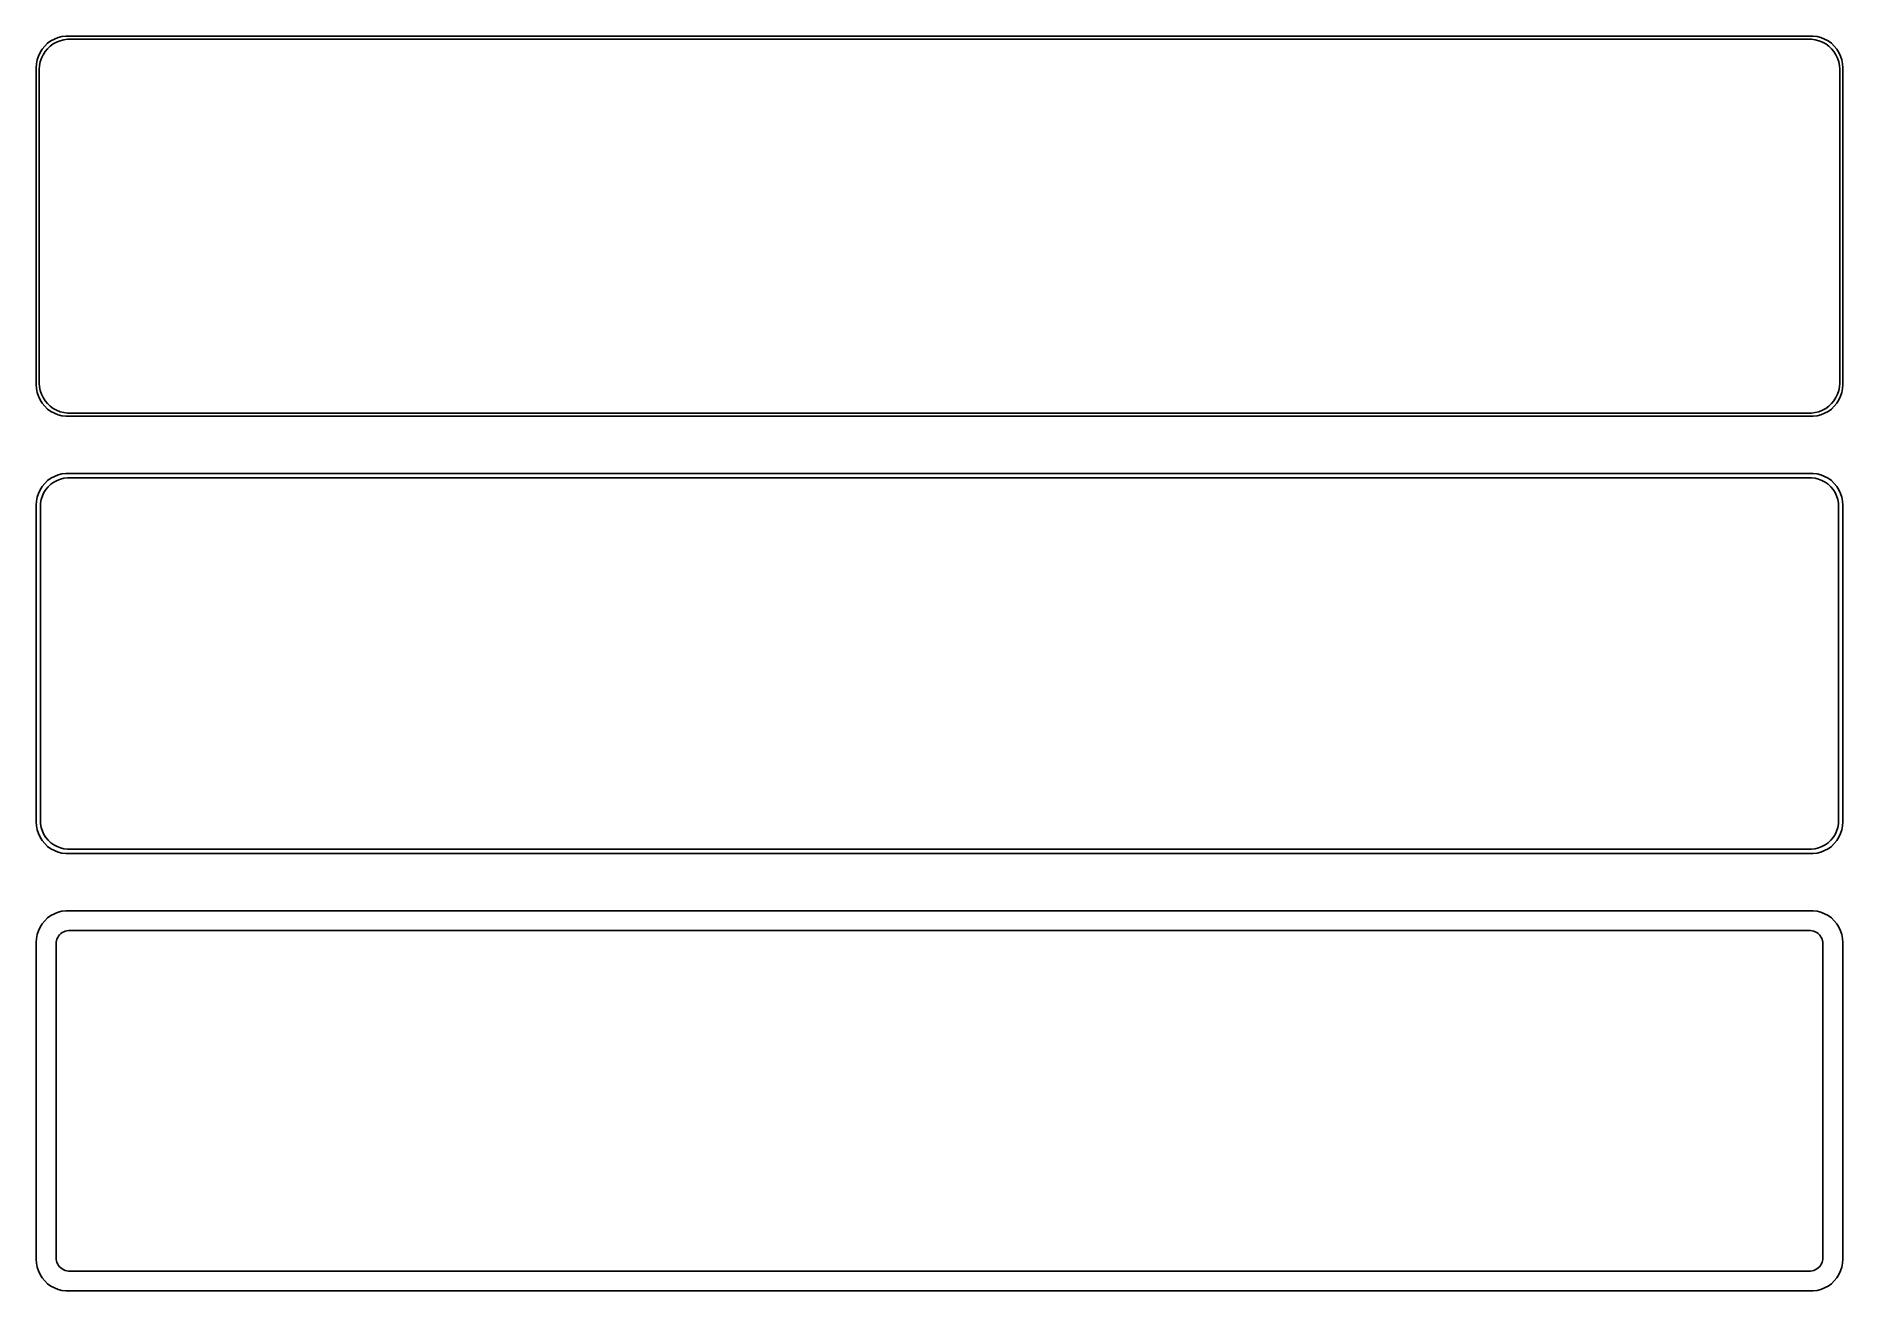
# Model space of a CAD drawing. Header units: metres. Extents: x -142 to 142, y 177 to 375.
import ezdxf

# ---------------------------------------------------------------- set-up
doc = ezdxf.new("R2010")
doc.units = ezdxf.units.M

msp = doc.modelspace()

# ---------------------------------------------------------------- linework, layer by layer
for p, q in [((-141.145, 373.423), (-141.545, 372.939)), ((-140.687, 373.853), (-141.145, 373.423)), ((-140.713, 373.002), (-140.278, 373.41)), ((-140.179, 374.222), (-140.687, 373.853)), ((-140.278, 373.41), (-139.795, 373.761)), ((-139.629, 374.524), (-140.179, 374.222)), ((-139.795, 373.761), (-139.272, 374.048)), ((-139.045, 374.755), (-139.629, 374.524)), ((-139.272, 374.048), (-138.718, 374.268)), ((-138.437, 374.911), (-139.045, 374.755)), ((-138.718, 374.268), (-138.14, 374.416)), ((-137.814, 374.99), (-138.437, 374.911)), ((-138.14, 374.416), (-137.548, 374.491)), ((137.814, 374.99), (-137.814, 374.99)), ((-137.548, 374.491), (137.548, 374.491)), ((137.548, 374.491), (138.14, 374.416)), ((138.437, 374.911), (137.814, 374.99)), ((138.14, 374.416), (138.718, 374.268)), ((139.045, 374.755), (138.437, 374.911)), ((138.718, 374.268), (139.272, 374.048)), ((139.629, 374.524), (139.045, 374.755)), ((139.272, 374.048), (139.795, 373.761)), ((140.179, 374.222), (139.629, 374.524)), ((139.795, 373.761), (140.278, 373.41)), ((140.687, 373.853), (140.179, 374.222)), ((140.278, 373.41), (140.713, 373.002)), ((141.145, 373.423), (140.687, 373.853)), ((141.545, 372.939), (141.145, 373.423)), ((-142.461, 370.627), (-142.5, 370)), ((-142.343, 371.243), (-142.461, 370.627)), ((-142.149, 371.841), (-142.343, 371.243)), ((-141.882, 372.409), (-142.149, 371.841)), ((-141.963, 370.345), (-141.851, 370.931)), ((-141.545, 372.939), (-141.882, 372.409)), ((-141.851, 370.931), (-141.666, 371.499)), ((-141.666, 371.499), (-141.412, 372.038)), ((-141.412, 372.038), (-141.093, 372.542)), ((-141.093, 372.542), (-140.713, 373.002)), ((140.713, 373.002), (141.093, 372.542)), ((141.093, 372.542), (141.412, 372.038)), ((141.412, 372.038), (141.666, 371.499)), ((141.882, 372.409), (141.545, 372.939)), ((141.666, 371.499), (141.851, 370.931)), ((141.851, 370.931), (141.963, 370.345)), ((142.149, 371.841), (141.882, 372.409)), ((142.343, 371.243), (142.149, 371.841)), ((142.461, 370.627), (142.343, 371.243)), ((142.5, 370), (142.461, 370.627)), ((-142.5, 370), (-142.5, 320)), ((-142, 369.75), (-141.963, 370.345)), ((-142, 320.25), (-142, 369.75)), ((141.963, 370.345), (142, 369.75)), ((142, 369.75), (142, 320.25)), ((142.5, 320), (142.5, 370)), ((-142.5, 320), (-142.461, 319.373)), ((-142.461, 319.373), (-142.343, 318.757)), ((-141.963, 319.655), (-142, 320.25)), ((-141.851, 319.069), (-141.963, 319.655)), ((141.963, 319.655), (141.851, 319.069)), ((142, 320.25), (141.963, 319.655)), ((142.343, 318.757), (142.461, 319.373)), ((142.461, 319.373), (142.5, 320)), ((-142.343, 318.757), (-142.149, 318.159)), ((-142.149, 318.159), (-141.882, 317.591)), ((-141.882, 317.591), (-141.545, 317.061)), ((-141.666, 318.501), (-141.851, 319.069)), ((-141.412, 317.962), (-141.666, 318.501)), ((-141.545, 317.061), (-141.145, 316.577)), ((-141.093, 317.458), (-141.412, 317.962)), ((-141.145, 316.577), (-140.687, 316.147)), ((-140.713, 316.998), (-141.093, 317.458)), ((-140.278, 316.59), (-140.713, 316.998)), ((-139.795, 316.239), (-140.278, 316.59)), ((140.278, 316.59), (139.795, 316.239)), ((140.713, 316.998), (140.278, 316.59)), ((140.687, 316.147), (141.145, 316.577)), ((141.093, 317.458), (140.713, 316.998)), ((141.412, 317.962), (141.093, 317.458)), ((141.145, 316.577), (141.545, 317.061)), ((141.666, 318.501), (141.412, 317.962)), ((141.545, 317.061), (141.882, 317.591)), ((141.851, 319.069), (141.666, 318.501)), ((141.882, 317.591), (142.149, 318.159)), ((142.149, 318.159), (142.343, 318.757)), ((-140.687, 316.147), (-140.179, 315.778)), ((-140.179, 315.778), (-139.629, 315.476)), ((-139.272, 315.952), (-139.795, 316.239)), ((-139.629, 315.476), (-139.045, 315.245)), ((-138.718, 315.732), (-139.272, 315.952)), ((-139.045, 315.245), (-138.437, 315.089)), ((-138.14, 315.584), (-138.718, 315.732)), ((-138.437, 315.089), (-137.814, 315.01)), ((-137.548, 315.509), (-138.14, 315.584)), ((-137.814, 315.01), (137.814, 315.01)), ((137.548, 315.509), (-137.548, 315.509)), ((138.14, 315.584), (137.548, 315.509)), ((137.814, 315.01), (138.437, 315.089)), ((138.718, 315.732), (138.14, 315.584)), ((138.437, 315.089), (139.045, 315.245)), ((139.272, 315.952), (138.718, 315.732)), ((139.045, 315.245), (139.629, 315.476)), ((139.795, 316.239), (139.272, 315.952)), ((139.629, 315.476), (140.179, 315.778)), ((140.179, 315.778), (140.687, 316.147)), ((-140.179, 305.222), (-140.687, 304.853)), ((-139.629, 305.524), (-140.179, 305.222)), ((-139.045, 305.755), (-139.629, 305.524)), ((-139.199, 304.893), (-138.665, 305.104)), ((-138.437, 305.911), (-139.045, 305.755)), ((-138.665, 305.104), (-138.108, 305.247)), ((-137.814, 305.99), (-138.437, 305.911)), ((-138.108, 305.247), (-137.537, 305.319)), ((137.814, 305.99), (-137.814, 305.99)), ((-137.537, 305.319), (137.537, 305.319)), ((137.537, 305.319), (138.108, 305.247)), ((138.437, 305.911), (137.814, 305.99)), ((138.108, 305.247), (138.665, 305.104)), ((139.045, 305.755), (138.437, 305.911)), ((138.665, 305.104), (139.199, 304.893)), ((139.629, 305.524), (139.045, 305.755)), ((140.179, 305.222), (139.629, 305.524)), ((140.687, 304.853), (140.179, 305.222)), ((-142.343, 302.243), (-142.461, 301.627)), ((-142.149, 302.841), (-142.343, 302.243)), ((-141.882, 303.409), (-142.149, 302.841)), ((-141.545, 303.939), (-141.882, 303.409)), ((-141.685, 301.889), (-141.507, 302.435)), ((-141.145, 304.423), (-141.545, 303.939)), ((-141.507, 302.435), (-141.262, 302.956)), ((-141.262, 302.956), (-140.954, 303.441)), ((-140.687, 304.853), (-141.145, 304.423)), ((-140.954, 303.441), (-140.588, 303.884)), ((-140.588, 303.884), (-140.168, 304.278)), ((-140.168, 304.278), (-139.703, 304.616)), ((-139.703, 304.616), (-139.199, 304.893)), ((139.199, 304.893), (139.703, 304.616)), ((139.703, 304.616), (140.168, 304.278)), ((140.168, 304.278), (140.588, 303.884)), ((140.588, 303.884), (140.954, 303.441)), ((141.145, 304.423), (140.687, 304.853)), ((140.954, 303.441), (141.262, 302.956)), ((141.545, 303.939), (141.145, 304.423)), ((141.262, 302.956), (141.507, 302.435)), ((141.507, 302.435), (141.685, 301.889)), ((141.882, 303.409), (141.545, 303.939)), ((142.149, 302.841), (141.882, 303.409)), ((142.343, 302.243), (142.149, 302.841)), ((142.461, 301.627), (142.343, 302.243)), ((-142.461, 301.627), (-142.5, 301)), ((-142.5, 301), (-142.5, 251)), ((-141.828, 300.75), (-141.792, 301.324)), ((-141.828, 251.25), (-141.828, 300.75)), ((-141.792, 301.324), (-141.685, 301.889)), ((141.685, 301.889), (141.792, 301.324)), ((141.792, 301.324), (141.828, 300.75)), ((141.828, 300.75), (141.828, 251.25)), ((142.5, 301), (142.461, 301.627)), ((142.5, 251), (142.5, 301)), ((-142.5, 251), (-142.461, 250.373)), ((-141.792, 250.676), (-141.828, 251.25)), ((141.828, 251.25), (141.792, 250.676)), ((142.461, 250.373), (142.5, 251)), ((-142.461, 250.373), (-142.343, 249.757)), ((-142.343, 249.757), (-142.149, 249.159)), ((-142.149, 249.159), (-141.882, 248.591)), ((-141.882, 248.591), (-141.545, 248.061)), ((-141.685, 250.111), (-141.792, 250.676)), ((-141.507, 249.565), (-141.685, 250.111)), ((-141.545, 248.061), (-141.145, 247.577)), ((-141.262, 249.044), (-141.507, 249.565)), ((-140.954, 248.559), (-141.262, 249.044)), ((-140.588, 248.116), (-140.954, 248.559)), ((-140.168, 247.722), (-140.588, 248.116)), ((140.588, 248.116), (140.168, 247.722)), ((140.954, 248.559), (140.588, 248.116)), ((141.262, 249.044), (140.954, 248.559)), ((141.145, 247.577), (141.545, 248.061)), ((141.507, 249.565), (141.262, 249.044)), ((141.685, 250.111), (141.507, 249.565)), ((141.545, 248.061), (141.882, 248.591)), ((141.792, 250.676), (141.685, 250.111)), ((141.882, 248.591), (142.149, 249.159)), ((142.149, 249.159), (142.343, 249.757)), ((142.343, 249.757), (142.461, 250.373)), ((-141.145, 247.577), (-140.687, 247.147)), ((-140.687, 247.147), (-140.179, 246.778)), ((-140.179, 246.778), (-139.629, 246.476)), ((-139.703, 247.384), (-140.168, 247.722)), ((-139.199, 247.107), (-139.703, 247.384)), ((-139.629, 246.476), (-139.045, 246.245)), ((-138.665, 246.896), (-139.199, 247.107)), ((-139.045, 246.245), (-138.437, 246.089)), ((-138.108, 246.753), (-138.665, 246.896)), ((-138.437, 246.089), (-137.814, 246.01)), ((-137.537, 246.681), (-138.108, 246.753)), ((-137.814, 246.01), (137.814, 246.01)), ((137.537, 246.681), (-137.537, 246.681)), ((138.108, 246.753), (137.537, 246.681)), ((137.814, 246.01), (138.437, 246.089)), ((138.665, 246.896), (138.108, 246.753)), ((138.437, 246.089), (139.045, 246.245)), ((139.199, 247.107), (138.665, 246.896)), ((139.045, 246.245), (139.629, 246.476)), ((139.703, 247.384), (139.199, 247.107)), ((139.629, 246.476), (140.179, 246.778)), ((140.168, 247.722), (139.703, 247.384)), ((140.179, 246.778), (140.687, 247.147)), ((140.687, 247.147), (141.145, 247.577)), ((-139.045, 236.755), (-139.629, 236.524)), ((-138.437, 236.911), (-139.045, 236.755)), ((-137.814, 236.99), (-138.437, 236.911)), ((137.814, 236.99), (-137.814, 236.99)), ((138.437, 236.911), (137.814, 236.99)), ((139.045, 236.755), (138.437, 236.911)), ((139.629, 236.524), (139.045, 236.755)), ((-142.149, 233.841), (-142.343, 233.243)), ((-141.882, 234.409), (-142.149, 233.841)), ((-141.545, 234.939), (-141.882, 234.409)), ((-141.145, 235.423), (-141.545, 234.939)), ((-140.687, 235.853), (-141.145, 235.423)), ((-140.179, 236.222), (-140.687, 235.853)), ((-139.629, 236.524), (-140.179, 236.222)), ((-138.148, 233.659), (-137.902, 233.756)), ((-137.902, 233.756), (-137.645, 233.822)), ((-137.645, 233.822), (-137.382, 233.855)), ((-137.382, 233.855), (137.382, 233.855)), ((137.382, 233.855), (137.645, 233.822)), ((137.645, 233.822), (137.902, 233.756)), ((137.902, 233.756), (138.148, 233.659)), ((140.179, 236.222), (139.629, 236.524)), ((140.687, 235.853), (140.179, 236.222)), ((141.145, 235.423), (140.687, 235.853)), ((141.545, 234.939), (141.145, 235.423)), ((141.882, 234.409), (141.545, 234.939)), ((142.149, 233.841), (141.882, 234.409)), ((142.343, 233.243), (142.149, 233.841)), ((-142.461, 232.627), (-142.5, 232)), ((-142.5, 232), (-142.5, 182)), ((-142.343, 233.243), (-142.461, 232.627)), ((-139.36, 231.75), (-139.343, 232.014)), ((-139.36, 182.25), (-139.36, 231.75)), ((-139.343, 232.014), (-139.293, 232.275)), ((-139.293, 232.275), (-139.211, 232.527)), ((-139.211, 232.527), (-139.099, 232.766)), ((-139.099, 232.766), (-138.957, 232.99)), ((-138.957, 232.99), (-138.788, 233.194)), ((-138.788, 233.194), (-138.595, 233.375)), ((-138.595, 233.375), (-138.38, 233.531)), ((-138.38, 233.531), (-138.148, 233.659)), ((138.148, 233.659), (138.38, 233.531)), ((138.38, 233.531), (138.595, 233.375)), ((138.595, 233.375), (138.788, 233.194)), ((138.788, 233.194), (138.957, 232.99)), ((138.957, 232.99), (139.099, 232.766)), ((139.099, 232.766), (139.211, 232.527)), ((139.211, 232.527), (139.293, 232.275)), ((139.293, 232.275), (139.343, 232.014)), ((139.343, 232.014), (139.36, 231.75)), ((139.36, 231.75), (139.36, 182.25)), ((142.461, 232.627), (142.343, 233.243)), ((142.5, 232), (142.461, 232.627)), ((142.5, 182), (142.5, 232)), ((-142.5, 182), (-142.461, 181.373)), ((-142.461, 181.373), (-142.343, 180.757)), ((-142.343, 180.757), (-142.149, 180.159)), ((-142.149, 180.159), (-141.882, 179.591)), ((-141.882, 179.591), (-141.545, 179.061)), ((-139.343, 181.986), (-139.36, 182.25)), ((-139.293, 181.725), (-139.343, 181.986)), ((-139.211, 181.473), (-139.293, 181.725)), ((-139.099, 181.234), (-139.211, 181.473)), ((-138.957, 181.01), (-139.099, 181.234)), ((-138.788, 180.806), (-138.957, 181.01)), ((-138.595, 180.625), (-138.788, 180.806)), ((-138.38, 180.469), (-138.595, 180.625)), ((-138.148, 180.341), (-138.38, 180.469)), ((-137.902, 180.244), (-138.148, 180.341)), ((-137.645, 180.178), (-137.902, 180.244)), ((-137.382, 180.145), (-137.645, 180.178)), ((137.382, 180.145), (-137.382, 180.145)), ((137.645, 180.178), (137.382, 180.145)), ((137.902, 180.244), (137.645, 180.178)), ((138.148, 180.341), (137.902, 180.244)), ((138.38, 180.469), (138.148, 180.341)), ((138.595, 180.625), (138.38, 180.469)), ((138.788, 180.806), (138.595, 180.625)), ((138.957, 181.01), (138.788, 180.806)), ((139.099, 181.234), (138.957, 181.01)), ((139.211, 181.473), (139.099, 181.234)), ((139.293, 181.725), (139.211, 181.473)), ((139.343, 181.986), (139.293, 181.725)), ((139.36, 182.25), (139.343, 181.986)), ((141.545, 179.061), (141.882, 179.591)), ((141.882, 179.591), (142.149, 180.159)), ((142.149, 180.159), (142.343, 180.757)), ((142.343, 180.757), (142.461, 181.373)), ((142.461, 181.373), (142.5, 182)), ((-141.545, 179.061), (-141.145, 178.577)), ((-141.145, 178.577), (-140.687, 178.147)), ((-140.687, 178.147), (-140.179, 177.778)), ((-140.179, 177.778), (-139.629, 177.476)), ((-139.629, 177.476), (-139.045, 177.245)), ((-139.045, 177.245), (-138.437, 177.089)), ((-138.437, 177.089), (-137.814, 177.01)), ((-137.814, 177.01), (137.814, 177.01)), ((137.814, 177.01), (138.437, 177.089)), ((138.437, 177.089), (139.045, 177.245)), ((139.045, 177.245), (139.629, 177.476)), ((139.629, 177.476), (140.179, 177.778)), ((140.179, 177.778), (140.687, 178.147)), ((140.687, 178.147), (141.145, 178.577)), ((141.145, 178.577), (141.545, 179.061))]:
    msp.add_line(p, q)

doc.saveas('drawing.dxf')
